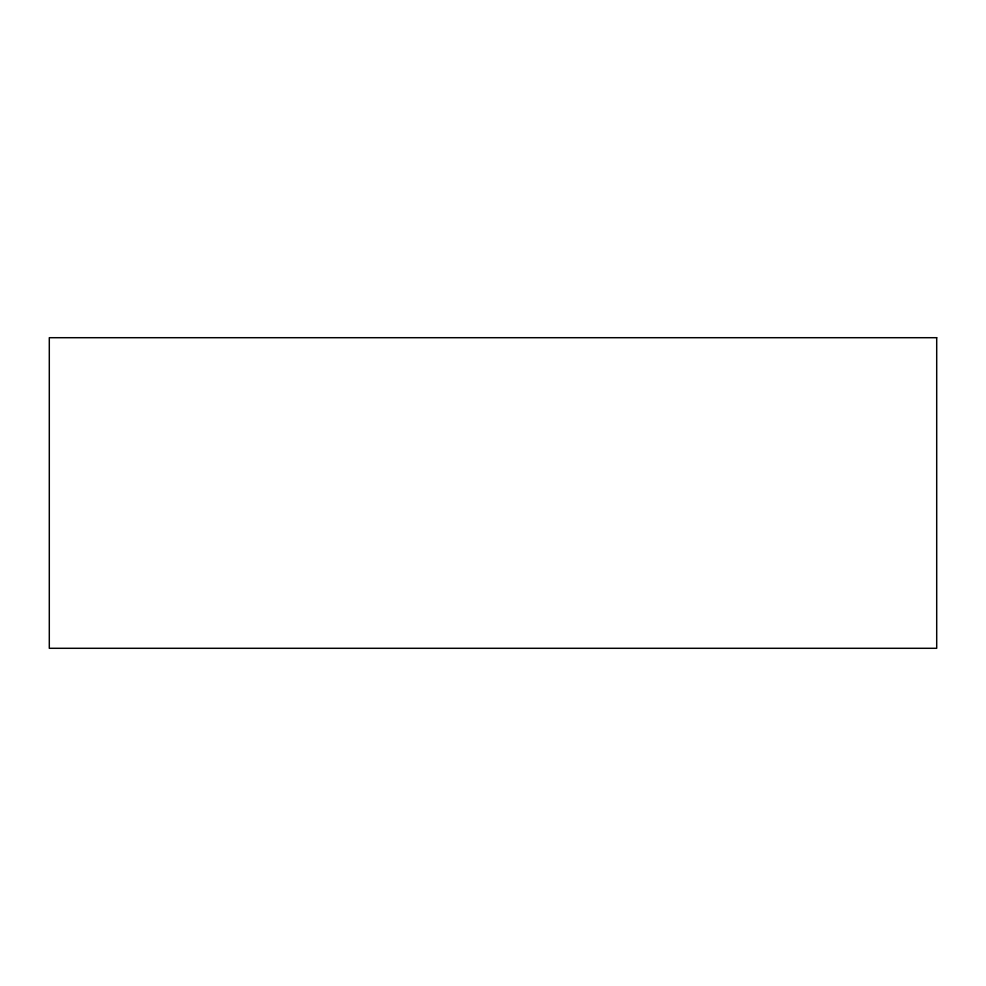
<?xml version="1.0" encoding="UTF-8"?>
<svg xmlns="http://www.w3.org/2000/svg" width="986" height="986" viewBox="0 0 986 986"><rect width="100%" height="100%" fill="white"/><g stroke="black" fill="none" stroke-linecap="round" stroke-linejoin="round"><path stroke-width="1.48" d="M936.7 337.705L49.3 337.705L49.3 648.295L936.7 648.295L936.7 337.705"/></g></svg>
